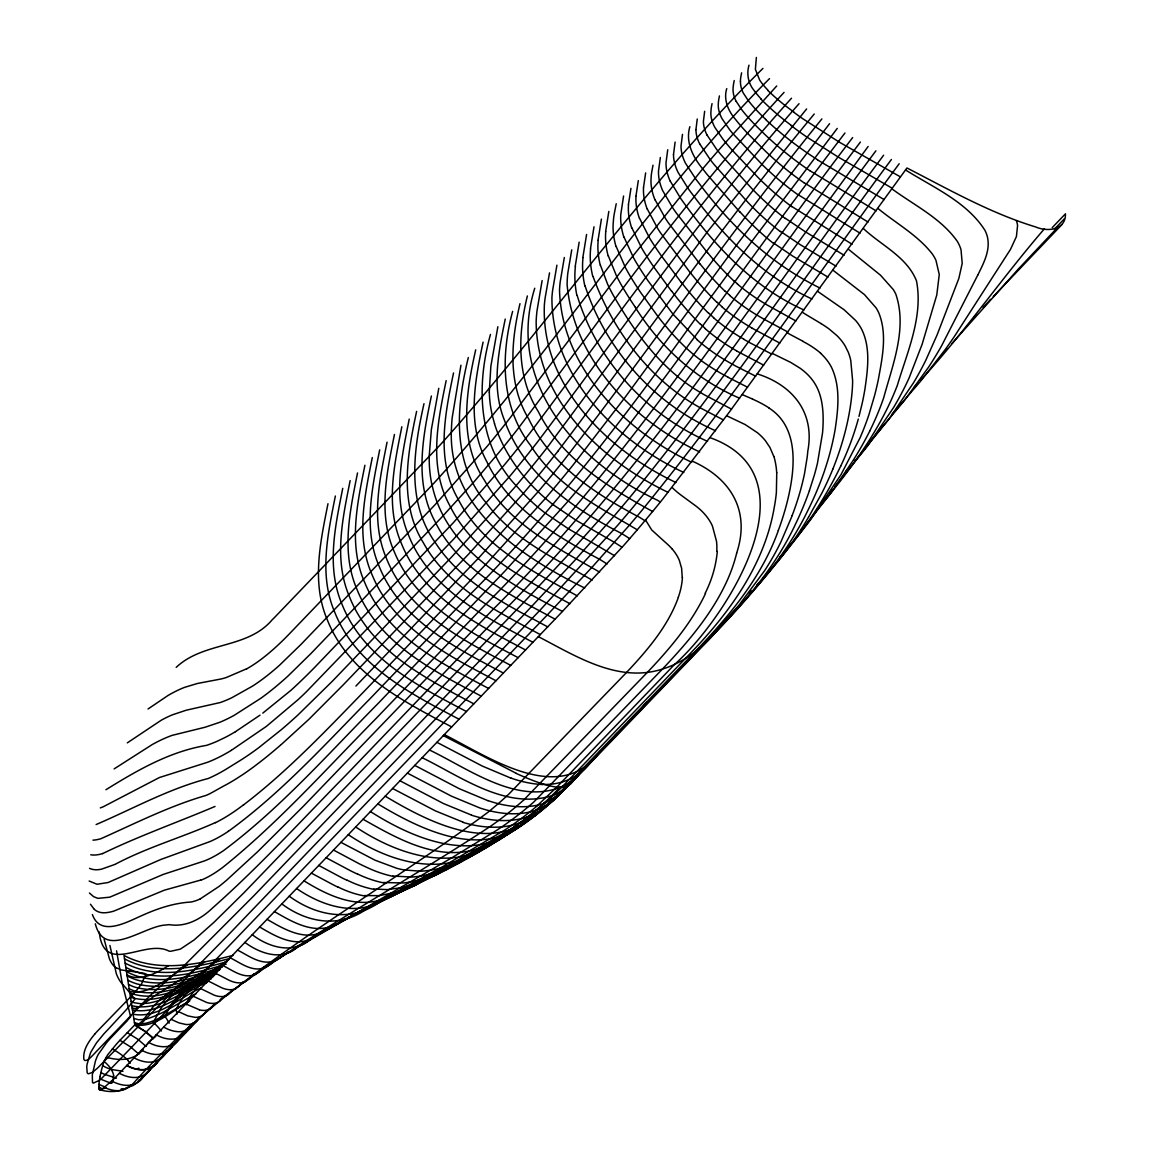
<?xml version="1.0" encoding="UTF-8"?>
<svg xmlns="http://www.w3.org/2000/svg" width="1149" height="1149" viewBox="0 0 1149 1149"><rect width="100%" height="100%" fill="white"/><g stroke="black" fill="none" stroke-linecap="round" stroke-linejoin="round"><path stroke-width="1.5" d="M695.949 129.578L697.256 118.993M429.151 456.67L431.378 429.453L438.774 388.305M673.529 154.296L675.109 142.074M682.247 577.545L681.63 568.353L679.346 560.439A56.172 38.879 11.2 0 0 672.237 549.093M716.832 551.405L716.875 546.723A123.848 85.715 11.2 0 0 716.502 541.222L712.423 526.012A63.425 43.892 11.2 0 0 700.416 509.797A79.353 54.922 11.2 0 0 696.15 506.221L680.653 494.846A86.017 59.533 11.2 0 1 672.366 487.751M643.469 187.775L645.652 172.91M635.943 196.22L638.313 180.623M628.402 204.694L630.959 188.335M605.638 231.552L608.826 211.43M598.054 240.17L601.415 219.114M590.457 248.816L594.004 226.798M575.247 266.166L579.168 242.152M582.859 257.477L586.593 234.468M99.058 1087.83L99.575 1089.927L102.132 1089.18L113.722 1079.112L560.482 613.537L623.706 545.445A713.098 208.515 -61.7 0 0 662.772 499.025L729.112 412.39L906.963 167.984C948.902 189.499 990.395 213.183 1035.694 226.956C1047.486 232.127 1065.956 230.116 1065.468 213.815L1052.225 227.617M100.049 1076.656L100.394 1074.889M549.524 272.873L545.129 297.993A268.55 177.535 43.5 0 0 544.382 304.643C540.748 385.604 607.505 450.135 675.942 482.523M556.92 265.189L552.568 290.697A228.594 151.108 43.5 0 0 551.922 297.433C551.419 376.628 615.965 440.742 683.799 472.483M682.492 134.376L681.012 146.024A39.942 26.398 43.5 0 0 685.407 163.072L695.964 179.287A185.937 122.914 43.5 0 0 699.942 184.472C731.985 227.315 771.625 264.385 819.984 288.04M689.874 126.692C685.106 142.318 693.335 157.858 703.289 169.578A181.183 119.769 43.5 0 0 707.195 174.562L740.057 212.263M704.653 111.295L703.403 121.435A32.373 21.4 43.5 0 0 707.052 135.137M712.05 103.611L711.561 106.125A100.652 66.541 43.5 0 0 711.145 108.681L710.843 113.334A30.851 20.395 43.5 0 0 714.865 127.41L722.735 138.885A136.516 90.24 43.5 0 0 727.906 145.219L728.969 146.469A218.827 144.659 43.5 0 0 732.243 150.217L757.981 177.406A200.012 132.221 43.5 0 0 791.69 206.633M726.743 88.602C723.339 99.661 728.207 111.008 735.461 119.338A102.247 67.59 43.5 0 0 740.89 125.93L741.866 127.051A179.373 118.577 43.5 0 0 748.028 133.787L765.679 151.409A219.287 144.961 43.5 0 0 803.869 182.705M527.377 295.954C517.811 334.46 516.447 376.958 538.407 411.802C561.933 459.04 607.979 487.09 652.618 511.492M534.745 288.255C505.359 382.33 577.028 462.573 657.257 500.117A170.784 112.889 43.5 0 1 660.359 502.041M542.127 280.557L536.971 311.049A237.757 157.169 43.5 0 0 536.152 321.303C536.238 400.24 601.502 460.505 668.129 492.375M564.331 257.505L560.181 281.979A201.994 133.528 43.5 0 0 559.506 290.166C561.746 367.68 624.754 430.904 691.684 462.257M719.432 95.913L718.972 98.326A85.888 56.775 43.5 0 0 718.412 102.046L718.254 105.277A29.357 19.404 43.5 0 0 722.032 118.692L729.5 129.535A112.559 74.412 43.5 0 0 732.473 133.198L762.563 164.968A208.17 137.621 43.5 0 0 797.866 194.698M734.211 80.531L733.68 83.36A63.784 42.168 43.5 0 0 733.048 88.66A27.576 18.226 43.5 0 0 736.164 101.428M327.982 503.722C320.442 541.739 311.336 582.615 327.293 619.785C348.549 673.759 403.356 701.479 451.672 726.915M335.364 496.023C327.824 534.041 318.718 574.917 334.689 612.101C355.931 666.061 410.739 693.795 459.054 719.231M342.747 488.339C335.206 526.343 326.101 567.233 342.072 604.403C363.314 658.363 418.121 686.097 466.451 711.533M350.143 480.641C342.589 518.659 333.497 559.534 349.454 596.704C370.71 650.679 425.518 678.398 473.833 703.834M357.526 472.943C349.985 510.96 340.88 551.836 356.836 589.006C378.093 642.98 432.9 670.714 481.216 696.136M364.908 465.259C357.195 503.837 348.075 545.502 364.951 583.046C386.71 636.043 440.799 663.203 488.598 688.452M372.29 457.561C364.592 496.138 355.458 537.804 372.333 575.347C394.107 628.345 448.182 655.519 495.995 680.754M379.687 449.862C372.132 487.88 363.041 528.755 378.998 565.926C400.254 619.9 455.061 647.619 503.377 673.055M387.069 442.164C379.529 480.181 370.423 521.057 386.38 558.242C407.636 612.202 462.444 639.936 510.759 665.372M394.452 434.48C386.739 473.058 377.619 514.723 394.495 552.267C416.254 605.25 470.358 632.438 518.142 657.673M401.834 426.782C394.294 464.799 385.188 505.675 401.159 542.845C422.401 596.819 477.223 624.539 525.538 649.975M409.231 419.083C401.676 457.101 392.585 497.977 408.541 535.147C429.798 589.121 484.605 616.855 532.921 642.277M416.613 411.385C407.349 454.645 398.703 502.989 423.464 542.96C448.527 588.073 496.813 611.11 540.303 634.593M423.995 403.701C413.611 449.647 406.028 501.984 435.471 542.859C461.668 583.304 506.81 604.618 547.7 626.894M431.378 396.003C422.76 437.123 413.985 482.609 435.011 521.531C458.896 570.091 509.811 594.737 555.082 619.182M446.157 380.621C437.783 421.482 428.39 466.422 449.575 505.201C473.474 554.077 524.49 578.881 569.875 603.685M453.539 372.922C444.907 414.286 435.672 460.131 458.092 499.097C482.408 546.895 532.576 571.168 577.286 595.886M460.936 365.224L452.175 417.791A286.302 189.269 43.5 0 0 451.456 428.405C447.004 508.389 521.632 556.848 584.697 588.029M468.318 357.526C456.412 406.172 451.284 462.487 486.544 503.291C513.086 539.312 554.608 558.184 592.123 580.116M475.7 349.842C465.948 392.786 458.552 441.288 484.49 480.339C509.61 524.834 557.121 547.613 599.577 572.101M483.083 342.143C474.796 381.425 466.537 424.627 486.889 461.797C508.993 508.748 555.498 535.635 599.361 559.204A164.566 108.796 43.5 0 1 602.751 561.243L607.045 563.987M490.479 334.445C475.959 386.409 477.682 446.544 517.668 487.277A122.44 80.933 43.5 0 0 545.531 513.301L568.295 528.727L614.543 555.714M497.862 326.747L490.853 366.215L489.273 392.139M505.244 319.063C498.436 352.255 491.212 387.802 504.54 420.462C523.614 474.264 572.532 508.289 621.207 533.294A145.42 96.128 43.5 0 1 627.541 537.244L629.652 538.637M512.626 311.365C500.533 356.391 501.007 407.105 530.709 445.597C555.527 485.467 598.299 506.637 637.264 529.804M519.994 303.666C510.888 341.827 507.585 383.924 528.741 418.997C551.276 465.173 595.426 494.027 639.418 517.265A139.489 92.207 43.5 0 1 644.919 520.756M571.742 249.821L567.793 273.29A174.634 115.446 43.5 0 0 567.103 284.492C573.681 359.565 633.472 421.223 699.597 451.887M667.727 149.772L666.018 162.612A46.736 30.894 43.5 0 0 670.269 181.327M741.608 72.832L741.076 75.575A62.764 41.493 43.5 0 0 740.401 81.306M748.99 65.148C746.448 73.823 748.2 83.36 754.003 90.383A56.646 37.443 43.5 0 0 759.561 97.248L761.241 99.116M756.372 57.45L755.381 69.328L759.633 80.013A43.475 28.739 43.5 0 0 765.665 87.726L768.035 90.326M660.359 157.485L658.506 170.971A50.743 33.536 43.5 0 0 662.614 190.533L673.242 208.644A180.264 119.166 43.5 0 0 676.172 212.852L707.942 253.297M653.005 165.197L651.655 172.436A105.493 69.73 43.5 0 0 651.196 176.084L650.98 180.364A54.434 35.978 43.5 0 0 654.959 199.782M616.223 203.746L614.126 214.533A158.031 104.473 43.5 0 0 613.623 218.238L613.221 222.963A82.872 54.779 43.5 0 0 616.008 246.475M623.591 196.034L620.79 214.389A76.15 50.341 43.5 0 0 623.85 237.082M736.667 553.042C750.656 510.831 730.807 478.401 692.474 461.223M858.978 416.426L861.951 404.347A591.807 409.618 11.2 0 0 864.895 389.367C867.71 369.691 870.798 348.09 861.764 329.476A63.439 43.906 11.2 0 0 855.703 320.542L844.156 309.799L817.571 291.315M104.458 1060.513L107.633 1054.868L116.365 1044.211A131.977 38.592 -61.7 0 1 119.869 1040.376L134.792 1024.894L123.977 955.422A59.633 41.278 11.2 0 0 140.508 962.043C171.129 970.287 203.028 962.948 232.988 955.408M809.413 490.58L814.268 475.341A553.89 383.378 11.2 0 0 817.499 463.047L822.512 433.087A328.93 227.674 11.2 0 0 823.057 424.871C823.56 409.863 822.224 393.69 813.219 381.109A59.087 40.89 11.2 0 0 800.192 368.283L790.67 362.38L772.243 353.375M678.384 597.322C667.942 626.392 647.289 650.363 626.449 672.567L508.691 794.261A612.431 423.895 11.2 0 1 488.009 812.228C386.682 887.416 274.798 949.031 180.968 1034.129C164.896 1050.43 148.322 1066.243 133.284 1083.478C125.126 1091.478 112.473 1093.044 101.744 1090.257A14.52 10.054 11.2 0 1 99.015 1089.353M180.264 1036.254L179.804 1037.446M571.383 781.851L558.629 795.625M778.361 530.421C761.715 577.559 728.753 616.596 694.614 652.187L559.879 792.393M166.533 1050.933L164.221 1055.155A38.736 25.508 44.1 0 1 156.192 1060.915L155.216 1061.245M792.25 515.499L781.061 541.596A515.255 356.635 11.2 0 1 764.674 570.593L738.951 605.221L702.958 645.264M832.924 468.864C842.892 444.06 849.887 417.906 852.156 391.234A314.453 217.649 11.2 0 0 852.63 380.779L850.763 360.47A92.968 64.344 11.2 0 0 848.264 352.197L845.075 345.82A62.276 43.102 11.2 0 0 837.032 335.709L829.248 329.088A107.877 74.671 11.2 0 0 821.075 323.601M192.888 1023.127L192.544 1023.931M186.397 1030.193C181.269 1042.186 165.47 1040.477 156.221 1034.689M151.567 1066.976L149.571 1070.408A39.109 25.766 44.1 0 1 141.528 1076.225M705.558 593.415C691.454 623.203 669.896 648.668 647.332 672.395L524.159 799.546M840.637 466.235C822.325 504.282 797.636 539.039 769.715 570.608M977.813 275.013C983.429 263.624 990.136 251.214 987.666 238.087A51.705 35.791 11.2 0 0 984.952 230.331C966.697 201.721 933.318 187.474 905.556 169.966M192.357 1024.319C186.885 1035.206 172.12 1032.233 163.618 1027.005M199.15 1017.282L197.815 1019.565A24.689 16.273 44.1 0 1 185.879 1024.491L178.971 1022.883L171 1019.307M977.713 275.2L941.663 345.691A723.281 500.605 11.2 0 1 928.622 367.077L904.507 400.398L870.195 441.417M167.84 1010.718L164.925 1016.477A16.014 10.556 44.1 0 1 167.266 1019.838L169.176 1023.184M153.119 1022.538L160.515 1009.483M158.734 1059.996L157.212 1062.466A38.908 25.68 43.8 0 1 148.135 1068.728L143.783 1069.561A31.124 20.538 43.8 0 1 131.058 1067.392L126.778 1065.367M179.416 1038.251C173.542 1049.382 158.145 1048.218 148.839 1042.387M143.869 1075.651L142.289 1078.193A39.296 25.881 44.1 0 1 134.218 1084.053M158.519 1060.182L156.953 1062.71A39.109 25.766 44.1 0 1 148.91 1068.527M808.537 517.237L821.722 493.395A644.115 445.812 11.2 0 0 832.939 468.878M808.494 517.309C787.252 553.459 759.116 584.884 730.434 615.246M853.635 459.701L831.273 492.504L805.047 525.969M172.206 1046.308L171.689 1047.112A37.084 24.431 44.1 0 1 162.196 1053.676M429.511 750.01C470.946 769.902 524.432 810.763 570.751 781.88M600.051 751.489C560.238 807.187 488.196 756.631 444.29 734.613M569.732 783.403L558.529 795.28L543.764 803.122M563.024 789.765C556.547 799.302 546.881 806.641 535.865 810.117M584.41 768.164L577.516 776.451L570.134 782.57M591.792 760.466C581.279 776.652 561.732 785.255 542.73 784.394M899.179 163.747C813.506 279.997 732.286 399.723 640.869 511.621A758.986 221.944 -61.7 0 1 629.451 525.136L592.597 566.629L546.637 615.634L101.959 1078.064A54.089 15.813 -61.7 0 1 99.144 1080.462L93.399 1083.105A16.388 4.797 -61.7 0 1 92.495 1082.415L92.308 1074.889L95.381 1061.245A20.854 6.104 -61.7 0 1 95.841 1059.881L96.976 1057.037A11.418 3.332 -61.7 0 1 98.426 1054.136L106.44 1042.904A84.681 24.761 -61.7 0 1 111.094 1037.576L126.936 1021.088A7.239 2.111 -61.7 0 1 127.324 1020.571L130.627 1016.678L122.268 983.472L116.566 950.841M891.409 159.496C805.248 275.401 724.861 395.773 632.97 507.312A807.259 236.062 -61.7 0 1 617.645 525.337L540.777 609.401L228.866 934.367L97.737 1067.895L92.538 1072.333L88.545 1073.784A20.108 5.874 -61.7 0 1 87.195 1072.778L86.749 1066.846A40.789 11.921 -61.7 0 1 87.166 1063.931L90.34 1053.374A14.061 4.108 -61.7 0 1 91.13 1051.651L96.473 1042.89L103.726 1034.043A112.358 32.861 -61.7 0 1 107.676 1029.877L126.447 1009.554A122.239 35.748 -61.7 0 0 131.661 1003.192L134.85 999.113L125.772 987.81M883.638 155.201C799.173 268.234 720.911 386.021 631.533 495.32A822.44 240.5 -61.7 0 1 612.704 517.668L574.213 561.014L522.766 615.878L253.986 895.631L186.023 963.724A500.232 146.268 -61.7 0 1 178.957 970.158L155.417 990.625A193.449 56.574 -61.7 0 0 150.246 995.508L96.214 1051.651A110.045 32.186 -61.7 0 1 94.663 1053.36L91.015 1057.094A25.393 7.425 -61.7 0 1 86.62 1060.34L85.888 1060.47A17.709 5.185 -61.7 0 1 83.877 1059.335C82.656 1049.683 89.119 1040.951 94.965 1033.841M875.883 150.864C791.747 263.049 714.147 380.19 625.429 488.899A825.039 241.247 -61.7 0 1 602.895 515.657L565.94 557.222L523.815 602.32L243.818 892.902L213.901 922.374L194.195 939.882L180.35 949.131L170.555 951.315A165.255 48.315 -61.7 0 1 168.903 951.056C144.731 938.546 103.97 976.707 99.231 931.997M526.098 817.93L527.003 816.695M868.127 146.483L742.398 319.207C668.732 423.493 589.925 524.447 499.7 615.031L347.932 773.09C303.279 818.447 260.335 865.757 212.579 907.954C200.874 919.2 185.822 927.372 169.233 924.643A338.883 99.101 -61.7 0 0 166.145 925.002C144.027 925.577 104.703 960.507 95.31 923.796M860.386 142.059C740.76 300.478 633.903 469.941 492.145 610.32L303.494 806.138L258.022 851.352L226.841 880.005A329.188 96.257 -61.7 0 1 219.086 886.41L200.343 898.82M852.659 137.578C732.172 295.092 626.291 465.043 484.72 605.336L375.938 718.642C326.115 769.126 278.618 822.497 223.208 867.035A209.333 61.213 -61.7 0 1 200.544 880.335M844.946 133.04C759.704 243.904 681.242 359.852 594.378 469.467A727.963 212.867 -61.7 0 1 565.883 503.664L504.583 571.441L378.38 703.188C328.269 753.715 280.816 807.862 223.552 850.605A240.888 70.448 -61.7 0 1 203.89 861.104L163.215 874.432L109.758 897.182L97.895 898.36L93.586 896.651L89.435 893.017M837.248 128.415L754.706 237.556L703.619 307.113C632.194 407.723 557.624 506.623 470.358 594.22L370.567 698.161C325.066 744.394 281.132 793.083 228.378 831.316M1044.427 228.78C1001.669 278.273 964.586 332.406 920.263 380.592M829.549 123.719L738.39 242.654L624.927 397.54L573.638 464.311A672.596 196.68 -61.7 0 1 545.287 498.537L486.013 564.202L364.219 691.296C325.713 730.936 287.465 771.338 243.43 804.989M821.88 118.921C731.784 229.872 650.808 347.716 563.527 460.806A642.664 187.919 -61.7 0 1 538.378 491.413L479.392 557.179L355.903 686.068M814.239 114.01C723.999 222.834 643.153 338.869 557.739 451.428M145.837 1046.007L148.135 1043.148M721.831 624.769L710.527 637.91L569.847 784.451L566.198 786.605L559.951 787.28C522.982 827.194 474.278 852.759 426.911 878.066M806.627 108.94L708.258 230.705L547.096 447.65A602.277 176.113 -61.7 0 1 522.206 478.444A650.607 190.246 -61.7 0 1 513.962 488.21L452.088 556.518L332.535 681.041L297.835 715.08A519.147 151.812 -61.7 0 1 281.117 729.845L258.683 747.726A475.686 139.101 -61.7 0 1 238.058 761.801L226.138 769.184A386.394 112.99 -61.7 0 1 208.199 778.505C168.759 788.76 133.227 808.623 96.128 824.551M152.171 1008.276L143.28 1019.953A95.855 63.138 44.1 0 1 142.332 1021.073L138.139 1024.592L134.763 1024.678M829.564 494.616C851.553 467.327 872.45 438.817 887.847 407.22A559.707 387.4 11.2 0 0 897.369 385.274C907.394 351.752 923.379 316.334 916.471 280.816C906.891 256.816 881.398 245.484 863.502 228.637M242.726 981.978L242.396 982.381A67.92 44.739 44.1 0 1 237.398 987.422L236.033 988.183M799.043 103.697C704.754 210.684 623.519 328.025 537.718 441.69A585.645 171.244 -61.7 0 1 509.984 476.002L453.295 539.499L305.907 692.258A524.906 153.492 -61.7 0 1 298.079 699.655L266.353 726.412L231.337 750.34M828.544 495.88L816.422 510.501M546.479 805.061L534.716 815.977L519.362 823.23M553.473 799.388L541.739 810.174L527.736 816.81A119.769 78.893 44.1 0 1 471.535 815.216M791.517 98.211C696.912 202.885 615.864 318.546 531.312 431.22A575.75 168.357 -61.7 0 1 504.397 464.857L452.95 523.14L315.041 666.995A467.341 136.659 -61.7 0 1 290.884 690.362L262.776 713.127M801.097 530.651L803.079 528.31M834.691 486.846L867.466 446.114L893.477 407.68A596.532 412.893 11.2 0 0 908.96 378.294L922.13 344.298L936.78 294.991L939.264 274.554L935.947 260.306A56.631 39.195 11.2 0 0 932.414 254.116C917.821 235.172 896.249 223.538 878.051 208.529M187.962 1028.427L189.714 1026.373M854.597 461.51L889.24 418.696L913.584 382.674A629.077 435.414 11.2 0 0 925.778 360.312L937.053 335.048L958.855 278.403L962.216 263.394L961.024 249.778A57.235 39.612 11.2 0 0 957.304 241.347C940.988 218.181 914.417 205.384 892.069 188.967M143.065 1049.482C136.86 1057.755 125.816 1060.47 115.934 1059.134A40.89 28.294 11.2 0 1 113.234 1058.803L106.369 1057.482M254.13 973.591L253.441 974.381M830.21 492.088L832.451 489.474M187.143 1029.375L185.52 1031.271M184.716 1032.204L140.767 1078.911M783.288 553.344L798.454 535.276A957.749 662.901 11.2 0 0 810.849 519.348L840.982 474.666L860.026 437.855A564.848 390.962 11.2 0 0 868.989 414.459L874.49 395.874A712.797 493.366 11.2 0 0 878.281 379.859C882.202 358.201 887.387 334.675 879.014 313.404A63.482 43.935 11.2 0 0 876.098 307.903L864.45 294.589L833.039 270.259M784.063 92.38C713.084 169.334 648.97 252.162 587.11 336.528L517.208 429.712A558.256 163.244 -61.7 0 1 499.355 452.002L474.192 481.618L441.058 517.955L311.12 653.364L288.054 675.985A362.093 105.88 -61.7 0 1 260.766 698.319L234.281 715.267A417.561 122.11 -61.7 0 1 219.775 722.29L205.211 727.202L172.192 735.346A411.127 120.214 -61.7 0 0 152.156 744.609L114.124 768.896M846.023 471.42L850.317 466.48M779.611 557.567L782.383 554.393M768.681 571.8L763.381 577.76M891.926 414.53L920.292 381.569L944.938 349.942A908.6 628.876 11.2 0 0 955.192 335.264L1010.531 249.319L1016.42 236.55L1017.569 225.491A39.741 27.504 11.2 0 0 1016.319 220.579M149.801 1066.732L148.896 1067.723M253.096 974.769L252.048 975.918A68.265 44.955 44.1 0 1 246.159 981.002L244.68 981.648M918.065 383.048L913.642 387.931M776.71 85.988L720.926 147.575A768.566 224.744 -61.7 0 0 702.614 168.903L628.92 260.967L509.596 418.538A552.267 161.492 -61.7 0 1 486.975 446.573L434.983 504.813L300.981 644.431L279.308 665.443A297.577 87.022 -61.7 0 1 252.421 686.183L231.883 697.702A397.626 116.264 -61.7 0 1 220.148 702.556L186.339 710.183L172.364 714.836A355.256 103.884 -61.7 0 0 161.334 720.164L127.309 742.872M952.061 343.35L1019.005 268.32L1056.635 228.45M756.904 584.942L759.072 582.543M945.455 350.56L946.963 348.923M529.919 817.801C486.429 862.152 421.554 830.31 377.806 803.869M537.344 812.731C493.61 856.019 428.577 822.138 385.202 796.171M749.249 593.257L751.446 590.888M983.084 307.429L987.364 302.876M987.623 302.604L989.691 300.406M989.95 300.119L990.725 299.3M993.296 296.571L1062.049 224.457M769.543 78.606C644.388 203.588 551.161 355.601 431.823 485.452L289.807 633.401A233.965 68.423 -61.7 0 1 246.69 668.847M974.539 316.506L976.679 314.237M264.557 966.855L263.81 967.616M1064.376 218.813L1054.538 229.053M614.959 735.575L617.43 733.005M628.56 721.414L637.221 712.394M643.397 705.96L647.102 702.096M694.082 653.149L699.037 647.993M715.109 631.261L718.814 627.397M571.039 782.699L553.919 799.388L538.91 812.142A409.532 283.458 11.2 0 1 527.118 821.018L496.727 840.924A868.716 601.272 11.2 0 1 473.489 854.612L470.659 856.192M762.95 68.409C644.891 184.802 550.543 321.907 440.168 444.936L275.631 616.338A123 35.964 -61.7 0 1 272.026 619.972C247.15 649.113 203.689 641.401 176.185 667.368M263.437 967.989L262.69 968.736M570.134 784.135L569.172 785.069A108.207 71.267 44.1 0 1 551.477 795.884C504.986 809.571 461.754 777.054 422.128 757.694M203.861 1014.165L202.238 1015.515A21.228 13.975 44.1 0 1 195.086 1017.353L187.761 1015.86L178.382 1011.608M275.214 960.162L272.385 962.69A70.75 46.592 44.1 0 1 263.624 968.277M205.614 1012.097L139.963 1080.548L133.27 1085.446L125.528 1088.232M518.041 826.907C474.451 864.45 413.381 838.971 370.423 811.553M206.605 1011.192L213.757 1004.944M288.069 951.789L285.641 953.885M501.021 837.305C457.589 875.136 398.229 855.301 355.659 826.95M536.727 806.167L556.877 787.065L674.722 664.294C724.502 620.101 818.433 476.778 710.269 437.74M548.13 803.108L551.678 800.006M219.531 1000.98L220.594 999.989A62.089 40.904 44.1 0 0 222.188 998.093L220.163 999.716M281.218 744.581L308.779 719.418L343.379 684.732L468.677 554.048L522.35 494.558A633.616 185.276 -61.7 0 0 557.739 451.456M280.557 745.141L273.649 751.015A538.407 157.442 -61.7 0 1 243.358 774.211L236.694 778.519A405.281 118.505 -61.7 0 1 223.811 785.959L210.482 793.385A369.763 108.121 -61.7 0 1 205.973 795.453C169.406 806.024 135.539 823.273 100.94 838.684A194.727 56.947 -61.7 0 1 92.968 840.149M204.623 961.914L186.928 975.587L155.718 995.106L139.833 1006.61L135.539 1008.563L132.178 1008.09M228.809 993.713L227.631 994.632M220.105 958.611L201.592 972.585L170.095 992.09M490.436 843.998C446.616 879.43 390.861 863.344 348.262 834.648M285.225 954.245L282.597 956.284M299.501 945.067C284.22 962.043 260.608 954.115 244.866 942.367M187.862 964.542C170.77 975.372 151.409 995.393 129.607 991.515M480.742 849.614L468.189 857.901L454.171 863.459M155 1037.059L155.819 1036.427M193.233 987.235L216.271 973.275M470.788 855.186L458.092 863.402L444.017 868.989A187.23 123.331 44.1 0 1 420.922 876.041M224.543 996.284C309.684 933.72 403.198 883.911 491.241 825.786A503.664 348.607 11.2 0 0 524.203 799.56M312.858 937.096C295.738 955.078 269.742 948.241 252.249 934.668M229.139 959.358L214.518 969.383L179.919 989.878M148.034 708.99L168.041 695.475A328.887 96.171 -61.7 0 1 184.63 687.346L197.298 683.511L221.384 678.915A445.352 130.225 -61.7 0 0 226.281 677.522L246.719 668.761M260.047 715.123L235.459 731.683M203.991 982.05L212.565 976.449M148.192 1043.163A44.021 30.463 11.2 0 1 153.277 1038.208L154.181 1037.676M327.063 928.952L325.856 929.8M522.982 822.612L525.61 820.774M458.078 862.569L446.501 869.52L433.748 874.475M187.546 988.126L219.732 969.655M437.18 873.312L438.501 872.407M325.239 930.23L317.684 935.157A157.83 103.956 44.1 0 1 315.013 936.665C296.586 948.916 275.832 936.521 259.631 926.97M447.708 867.969L436.089 874.892L423.363 879.919A214.619 141.37 44.1 0 1 401.805 887.617L387.428 889.613L373.87 889.039M139.991 1079.457L138.368 1080.491M426.494 878.597L414.818 885.462L399.464 892.069A241.175 158.849 44.1 0 1 380.822 901.333C351.695 922.862 316.664 916.184 289.175 896.191M344.097 919.372L345.361 918.554M414.286 884.701L415.636 883.811M435.844 874.217L414.947 885.405L365.138 908.701M516.246 828.989C483.169 850.03 449.144 870.353 412.879 885.319A243.76 160.558 44.1 0 1 394.825 892.543M189.054 1001.497C172.091 1010.33 155.187 1028.369 134.792 1024.894L145.593 1031.572L153.363 1038.251M339.659 922.259L327.939 929.297A153.133 100.853 44.1 0 1 325.081 930.704C305.261 942.008 284.119 929.182 267.013 919.286M513.014 831.215L522.967 824.594A428.663 296.686 11.2 0 0 558.601 795.596M501.984 836.573L504.813 834.749M513.905 829.449L470.501 854.985L416.254 883.538M168.429 965.706L166.361 967.013A218.224 143.74 44.1 0 1 156.321 972.542C147.402 976.722 136.286 980.025 127.022 974.941M511.75 831.89L467.83 857.772M393.547 894.094L383.235 900.184A253.599 167.036 44.1 0 1 369.892 906.532C342.431 928.607 308.478 923.839 281.792 903.89M262.101 968.521L264.988 966.726M412.908 885.577L361.662 910.798M189.8 1000.822L163.201 1016.204A171.775 118.893 11.2 0 1 159.036 1018.258L156.939 1019.235A66.886 46.305 11.2 0 1 146.742 1023.055A32.804 22.707 11.2 0 1 144.875 1023.429L139.345 1023.96L134.462 1022.725M266.439 965.835L281.189 956.815M379.558 900.902L380.965 900.04M355.644 913.699L356.951 912.909M354.998 914.101L338.179 923.423A150.189 98.929 44.1 0 1 335.149 924.73C314.065 935.085 292.349 921.886 274.41 911.588M357.612 912.507L358.919 911.717M282.64 955.939L451.672 857.872L496.469 830.454A461.079 319.135 11.2 0 0 534.012 801.801L662.427 669.091C687.849 642.291 712.495 613.48 727.662 579.455A325.469 225.276 11.2 0 0 736.696 553.042M196.35 993.468L163.503 1012.082A174.849 121.018 11.2 0 1 159.18 1014.165L157.025 1015.141M399.421 892.213L401.891 890.719A345.878 227.818 44.1 0 0 407.364 887.172M378.337 901.635L366.876 907.997A271.164 178.612 44.1 0 1 360.24 911.143M201.405 987.738C179.747 997.26 158.217 1018.948 133.14 1014.222M215.021 806.454C177.664 822.282 139.259 835.869 102.62 853.592M467.097 857.269L470.171 855.545M294.072 947.954L297.045 946.288M304.399 942.194L307.286 940.6M308.722 939.796L443.27 866.346L504.325 830.296A429.597 297.332 11.2 0 0 536.784 806.196M470.358 856.364L464.986 859.337M467.14 858.145L418.681 883.308L362.222 910.238M207.538 982.223C183.596 992.032 159.812 1015.357 132.465 1009.957M463.88 859.926L436.347 874.418M453.956 864.421L460.534 860.86M314.725 935.343L318.761 933.247M426.193 878.411L386.279 898.676M211.488 978.689C186.181 988.039 160.415 1012.413 131.805 1005.705M322.797 931.164L326.833 929.081M332.219 926.295L337.605 923.523M353.102 914.403L354.395 913.742M338.955 922.834L450.58 864.421L513.244 827.625A382.804 264.945 11.2 0 0 544.999 803.395L561.732 787.28L685.278 658.578C726.527 616.826 764.071 566.96 774.196 507.7A362.754 251.085 11.2 0 0 776.379 492.533L776.753 472.612M417.044 883.136L410.94 886.267M436.62 873.441L440.642 871.387M105.938 789.722C137.32 770.29 169.549 751.547 206.518 745.371A473.101 138.34 -61.7 0 0 216.845 741.407L224.773 737.629A436.62 127.668 -61.7 0 0 235.459 731.683M410.236 886.655L357.885 912.205M435.069 875.064L365.353 907.983M429.87 876.831L433.934 874.806M212.953 976.923L179.172 992.779L158.648 1000.65M350.502 915.696L351.795 915.064M423.091 880.206L427.169 878.195M347.285 917.85L349.339 916.845M353.447 914.819L359.608 911.803M385.992 898.834C357.095 917.505 322.524 906.317 296.557 888.507M410.437 886.324L399.507 891.495M138.9 1068.153L136.056 1069.374M215.524 822.526C182.418 837.334 147.302 847.23 115.144 864.321M214.446 975.472C188.063 985.138 159.625 1006.653 130.483 997.188M391.522 895.215L397.927 892.227M386.682 897.441L389.913 895.947M255.006 974.438C243.602 979.321 232.428 970.216 222.705 965.447M216.026 974.165C189.082 983.917 159.18 1003.996 129.823 992.923M114.785 864.479L101.6 869.132A163.417 47.784 -61.7 0 1 89.536 868.328M215.61 973.749C190.145 983.343 163.014 997.648 135.094 991.142A24.919 17.249 11.2 0 1 129.162 988.671M216.816 972.528C190.906 981.978 162.799 994.977 134.821 987.135A30.348 20.998 11.2 0 1 128.501 984.406M483.427 846.626C441.518 864.077 398.832 839.488 363.041 819.251M217.678 971.293C192.027 980.298 164.221 991.214 136.803 983.86A35.964 24.89 11.2 0 1 127.826 980.154M219.947 969.311C193.405 978.287 164.594 988.083 136.616 979.882A41.192 28.51 11.2 0 1 129.492 977.067L127.166 975.889M200.63 880.105L164.364 890.173L113.794 911.114A232.629 68.021 -61.7 0 1 104.889 912.766A154.598 45.213 -61.7 0 1 93.6 908.672M263.509 968.104C251.43 971.824 240.256 962.747 230.087 957.749M222.375 967.07L220.134 967.803A361.59 250.267 11.2 0 1 204.206 972.629C183.136 978.417 160.458 982.697 138.943 976.664A46.161 31.957 11.2 0 1 128.932 972.873L126.505 971.637M394.796 892.486L379.242 895.66L364.42 895.559M271.423 961.814C258.927 963.925 247.997 955.35 237.47 950.051M420.735 876.012L418.739 876.328A135.266 89.091 44.1 0 1 412.074 877.046L392.886 876.069M123.388 1088.634L121.176 1088.907M418.538 871.057L404.29 869.951A86.706 57.105 44.1 0 1 396.979 868.371L375.048 860.199L340.88 842.332M122.957 1071.313L111.755 1069.518A31.095 21.515 11.2 0 1 105.277 1067.105L102.721 1065.683M129.392 971.077L143.582 973.16A221.743 64.847 -61.7 0 1 145.88 974.079L145.765 974.366A41.91 12.251 -61.7 0 0 145.42 975.257L141.485 983.961L135.668 991.573A76.279 22.305 -61.7 0 1 133.37 994.057L98.096 1030.423A58.01 16.962 -61.7 0 0 94.979 1033.827M129.277 971.077L121.421 969.971L116.494 967.932M383.364 882.533L403.802 882.949A138.885 91.475 44.1 0 0 408.541 882.288M116.466 1078.164L104.559 1074.358A44.179 30.578 11.2 0 1 100.911 1072.534M199.366 1009.756L185.765 1003.924M110.792 1083.191L99.661 1078.767M105.909 1087.414L99.001 1084.412M462.99 822.124L435.227 810.806L392.585 788.473M471.535 815.101L443.413 803.524L399.967 780.774M487.98 800.709L459.356 788.745L414.746 765.392M511.219 778.261L482.293 766.067L436.893 742.311M742.182 394.581L752.538 399.048M757.306 373.899C792.307 385.016 815.172 412.146 807.79 451.169A358.316 247.997 11.2 0 1 807.173 457.288L804.472 473.919A566.285 391.953 11.2 0 1 792.164 515.484M726.642 415.737L745.198 424.584L757.421 432.713A58.47 40.474 11.2 0 1 765.363 440.656L769.945 447.478L773.837 456.526M357.554 874.13L354.984 872.938A180.853 119.123 44.1 0 1 350.646 870.827L326.101 857.729M516.231 773.306L443.327 735.619M347.228 880.393L346.395 880.005A165.873 109.256 44.1 0 1 342.215 877.98L318.718 865.412M133.801 1018.474L138.799 1019.766L144.501 1019.307A33.005 22.851 11.2 0 0 146.397 1018.89M747.582 387.227L728.179 377.375M739.539 398.2C695.992 379.443 659.756 346.783 634.808 306.553M755.625 376.197L736.365 366.416A199.466 131.862 43.5 0 1 727.504 361.461A130.799 86.462 43.5 0 1 697.012 339.687M731.511 409.13L703.892 394.567A183.423 121.248 43.5 0 1 699.167 391.752C661.221 369.174 634.578 332.32 612.934 294.69A158.217 104.588 43.5 0 1 607.606 284.191L600.467 265.318M723.497 419.974L702.197 408.886A222.145 146.842 43.5 0 1 692.617 403.385C645.939 374.818 611.57 327.436 593.028 276.478M763.668 365.152L736.538 350.919M125.844 967.372L128.372 968.664A50.355 34.843 11.2 0 0 138.785 972.686C161.277 979.235 185.104 975.214 207.308 969.497A372.046 257.505 11.2 0 0 226.267 964.054M124.523 958.855L127.209 960.234A57.12 39.54 11.2 0 0 138.311 964.614C162.411 971.968 188.106 968.32 212.206 962.848A402.911 278.877 11.2 0 0 230.217 958.323M125.184 963.121L127.798 964.456A53.96 37.343 11.2 0 0 138.569 968.664C161.923 975.645 186.756 971.824 209.965 966.237A386.222 267.329 11.2 0 0 227.287 961.612M715.511 430.731C653.996 403.816 605.882 349.569 585.1 285.943M771.726 354.093L750.369 343.005A193.535 127.941 43.5 0 1 743.762 339.271M779.769 343.048L751.791 328.025M707.54 441.374C645.939 414.028 596.59 360.14 577.157 295.408M538.35 636.632C575.505 655.935 616.927 682.549 660.574 669.652C678.298 664.524 694.14 654.111 707.224 641.257C741.033 606.241 774.268 569.286 795.18 524.82A664.768 460.117 11.2 0 0 809.442 490.594M787.826 332.004L765.133 319.824A220.019 145.449 43.5 0 1 759.733 316.722A137.851 91.13 43.5 0 1 729.629 295.451M193.161 996.226L206.605 1002.431A21.113 13.903 44.1 0 0 219.689 1001.152M407.349 773.09L451.456 796.171L479.865 807.962A117.241 77.227 44.1 0 0 535.98 810.289M333.497 850.03L359.106 863.703A196.967 129.736 44.1 0 0 363.615 865.901L367.163 867.552A105.536 69.514 44.1 0 0 392.944 876.328M200.544 988.528L214.087 995.12A21.759 14.334 44.1 0 0 227.832 994.876M311.336 873.111L333.856 885.147A151.941 100.078 44.1 0 0 337.863 887.085M303.954 880.809C328.93 896.321 360.025 910.827 389.152 896.579A279.394 184.027 44.1 0 0 399.464 892.055M215.323 973.146L229.556 980.485A25.12 16.546 44.1 0 0 244.924 982.022M207.926 980.829L221.757 987.81A23.124 15.224 44.1 0 0 236.263 988.485M803.05 341.31L789.765 334.258A133.801 92.609 11.2 0 1 787.209 332.837M134.692 1025.009L145.09 1031.443L153.449 1038.696M127.309 1032.721L137.708 1039.141L146.067 1046.409M119.941 1040.305L130.383 1046.768L138.77 1054.064M900.256 176.788L839.589 142.318L802.505 118.548A280.255 185.262 43.5 0 1 797.521 115.001L793.715 112.214M795.869 320.973L765.866 304.298M562.479 611.455C508.49 583.491 445.611 549.366 431.938 484.447M803.912 309.957C753.687 287.394 715.54 246.82 683.842 202.87A181.212 119.783 43.5 0 1 680.926 198.82L670.37 181.327M892.184 188.235L837.908 156.882L807.273 137.349A269.871 178.397 43.5 0 1 791.072 125.557M811.955 298.984C762.821 276.205 724.358 237.398 692.531 194.425A188.048 124.307 43.5 0 1 688.51 189.025L677.953 172.163A43.145 28.524 43.5 0 1 673.501 154.296M884.127 199.596L817.485 159.883M876.084 210.87L809.758 170.612M827.998 277.11L792.681 256.069L773.65 243.128M868.055 222.059L803.912 182.605M836.027 266.18L799.891 244.45L780.53 231.394M860.041 233.175L797.937 194.554M844.055 255.236L805.119 231.638L785.413 218.324M852.041 244.234L791.776 206.475M821.09 323.587L806.483 314.855A129.306 89.493 11.2 0 1 802.275 312.198M622.083 547.269L616.424 543.635A180.479 119.309 43.5 0 0 611.728 540.806L576.568 520.598L553.976 505.287M768.71 407.852C799.503 427.241 795.108 468.849 787.769 499.628A565.638 391.507 11.2 0 1 778.318 530.407M701.378 360.642L696.955 357.267A112.401 74.312 43.5 0 1 692.014 353.217L687.088 348.851A155.632 102.879 43.5 0 1 667.468 328.183L662.298 322.007A242.295 160.171 43.5 0 1 657.975 316.535L640.826 292.736A254.719 168.386 43.5 0 1 630.442 276.521L628.345 272.902A166.074 109.787 43.5 0 1 625.559 267.889L616.18 246.489M89.148 881.024L97.019 884.256L108.02 882.547L160.946 859.423L209.807 841.643A278.632 81.478 -61.7 0 0 228.364 831.33M848.436 249.261L880.436 275.142L893.233 289.476A60.322 41.752 11.2 0 1 895.818 294.158C907.48 328.327 892.644 364.736 883.653 397.913A564.446 390.674 11.2 0 1 869.678 431.134M737.557 284.004L734.383 281.175M729.73 295.307L724.976 290.999M721.759 306.524L716.99 302.173M713.658 317.641L708.876 313.246M705.429 328.657L700.631 324.219M697.113 339.558L672.998 314.151L647.95 280.686A269.01 177.836 43.5 0 1 639.734 268.248L636.474 262.906A168.558 111.424 43.5 0 1 633.645 258.008L624.008 237.096M125.413 987.451L121.234 982.768A250.094 73.134 -61.7 0 1 116.351 973.763L109.916 945.469M127.611 1060.182L130.254 1063.213M93.672 908.529L90.455 904.249M700.1 264.198L668.388 222.849A178.483 117.988 43.5 0 1 665.472 218.497L655.059 199.782M690.721 273.347L660.531 232.859A176.228 116.494 43.5 0 1 657.616 228.364L647.332 209.061M161.42 1030.969L157.399 1026.359A21.558 14.205 44.1 0 0 153.133 1022.495M681.213 282.381L660.704 254.92A280.974 185.736 43.5 0 1 657.113 249.75L652.575 242.87A173.729 114.843 43.5 0 1 649.688 238.245L639.591 218.382M671.605 291.286L654.973 268.651A284.492 188.063 43.5 0 1 649.027 259.904L644.56 252.895A171.129 113.133 43.5 0 1 641.702 248.127L631.806 227.732M736.279 101.414L741.421 109.299A84.552 55.899 43.5 0 0 747.209 116.336L748.128 117.399A163.287 107.934 43.5 0 0 757.047 126.821L764.846 134.462A232.084 153.42 43.5 0 0 809.743 170.655M707.095 135.122L716.631 149.341A155.517 102.807 43.5 0 0 721.184 154.943L751.819 188.551A196.493 129.894 43.5 0 0 785.284 218.54M699.755 143.955L710.455 159.941A173.154 114.469 43.5 0 0 714.276 164.724L746.764 201.104A187.33 123.833 43.5 0 0 780.372 231.653M92.38 914.547C100.552 937.67 127.884 921.512 142.533 915.279C157.786 908.428 173.901 903.071 190.677 902.051A165.528 48.402 -61.7 0 0 200.314 898.877M645.566 519.994L651.698 529.948L665.027 542.055A81.033 56.086 11.2 0 1 672.28 549.078M494.573 423.823L492.275 415.378A141.241 93.371 43.5 0 1 489.316 392.154M608.338 255.897L616.568 276.09A163.862 108.322 43.5 0 0 621.192 284.708A247.581 163.675 43.5 0 0 634.851 306.539M177.161 1014.021L176.788 1012.671A18.283 12.036 44.1 0 0 175.84 1009.942L178.21 1005.303A135.941 89.536 44.1 0 1 193.061 987.048M99.001 1086.968L101.758 1088.634A17.695 11.648 44.1 0 0 105.004 1088.261M104.128 939.207L109.313 958.51A176.271 51.547 -61.7 0 0 116.394 968.119M113.464 1075.622L113.105 1080.275A25.335 16.689 44.1 0 1 111.798 1083.191M100.293 807.905A261.843 76.566 -61.7 0 0 103.467 806.655L159.338 777.557L207.596 762.261A424.01 123.991 -61.7 0 0 231.322 750.369M102.649 853.549A178.741 52.265 -61.7 0 1 90.757 854.784M243.459 804.875A341.827 99.949 -61.7 0 1 215.438 822.713M98.915 1088.017A56.488 16.517 -61.7 0 1 100.121 1076.584M100.466 1074.818A56.488 16.517 -61.7 0 1 104.344 1060.584M793.815 111.97A145.205 95.985 43.5 0 1 767.862 90.498M791.201 125.298A166.993 110.39 43.5 0 1 761.083 99.259M740.473 81.335A26.887 17.781 43.5 0 0 743.173 92.868L748.013 100.193A70.85 46.836 43.5 0 0 753.414 106.785L754.29 107.791A144.458 95.496 43.5 0 0 765.694 119.352M817.542 159.711A239.193 158.117 43.5 0 1 765.564 119.496M431.823 484.433A163.101 107.819 43.5 0 1 429.252 456.713M553.962 505.316A123.115 81.392 43.5 0 1 494.515 423.823M576.855 295.35A124.509 82.311 43.5 0 1 575.434 266.266M584.827 285.886A114.799 75.891 43.5 0 1 583.031 257.563M592.769 276.435A105.751 69.917 43.5 0 1 590.615 248.888M600.266 265.29A98.168 64.89 43.5 0 1 598.184 240.227M608.137 255.868A90.197 59.633 43.5 0 1 605.753 231.61M728.193 377.245A157.528 104.142 43.5 0 1 701.335 360.729M631.62 227.717A71.123 47.023 43.5 0 1 628.503 204.737M700.445 324.391A208.931 138.11 43.5 0 1 671.777 291.214M736.566 350.804A133.14 88.013 43.5 0 1 705.314 328.815M639.418 218.367A65.321 43.174 43.5 0 1 636.015 196.264M708.703 313.404A209.75 138.656 43.5 0 1 681.357 282.295M743.791 339.156A131.819 87.137 43.5 0 1 713.558 317.77M647.189 209.061A60.007 39.669 43.5 0 1 643.526 187.804M716.847 302.302A209.463 138.469 43.5 0 1 690.851 273.275M751.805 327.925A134.045 88.617 43.5 0 1 721.658 306.668M724.861 291.114A208.084 137.55 43.5 0 1 700.215 264.141M734.24 281.318A207.868 137.42 43.5 0 1 708.071 253.225M765.88 304.198A140.393 92.81 43.5 0 1 737.471 284.119M773.478 243.401A184.759 122.139 43.5 0 1 740.229 212.134M699.698 143.955A34.456 22.779 43.5 0 1 695.921 129.578M542.773 784.523A115.834 76.294 44.1 0 1 511.219 778.16M577.904 774.57A158.72 104.545 44.1 0 1 570.277 784.293M543.965 803.438A114.828 75.633 44.1 0 1 487.98 800.594M519.262 823.072A122.412 80.631 44.1 0 1 463.018 822.382M510.673 831.014A144.013 94.864 44.1 0 1 483.628 846.942M453.97 863.186A162.914 107.302 44.1 0 1 418.653 871.33M433.661 874.375A194.353 128.013 44.1 0 1 408.599 882.403M383.421 882.82A99.503 65.55 44.1 0 1 357.569 874.001M373.942 889.369A95.08 62.62 44.1 0 1 347.257 880.235M364.506 895.933A89.119 58.7 44.1 0 1 337.892 886.927M282.453 956.126A68.897 45.386 44.1 0 1 271.595 962.072M262.231 969.038A71.755 47.267 44.1 0 1 255.107 974.553M232.184 989.978A63.971 42.14 44.1 0 1 228.852 993.77M213.613 1004.987A59.446 39.152 44.1 0 1 212.508 1006.567M211.919 1007.314A21.3 14.032 44.1 0 1 199.38 1009.885M206.375 1010.56A51.26 33.766 44.1 0 1 204.019 1014.308M186.454 1004.757A27.677 18.226 44.1 0 0 186.353 1003.264L187.129 1001.77A134.232 88.416 44.1 0 1 203.833 981.864M173.327 1043.723A26.068 17.163 44.1 0 1 171.977 1046.093M162.268 1053.777A32.115 21.156 44.1 0 1 141.442 1050.143M167.754 1010.646A146.813 96.703 44.1 0 1 187.287 987.838M155.259 1061.317A32.172 21.185 44.1 0 1 134.06 1057.856M160.329 1009.325A155.23 102.247 44.1 0 1 179.876 989.835M148.939 1068.584A32.33 21.285 44.1 0 1 126.663 1065.568M152.027 1008.161A183.38 120.789 44.1 0 1 170.109 992.104M141.571 1076.283A32.316 21.285 44.1 0 1 119.281 1073.252M134.275 1084.125A32.632 21.501 44.1 0 1 111.87 1081.094M104.746 1087.514A30.52 20.108 44.1 0 0 124.422 1089.41A36.94 24.33 44.1 0 0 130.756 1085.36M112.358 1049.008A52.955 34.872 44.1 0 1 127.769 1059.996M113.765 1075.679A17.465 11.504 44.1 0 0 107.13 1064.261L106.34 1063.414A7.066 4.653 44.1 0 0 104.818 1062.164M682.42 577.574A149.37 103.381 11.2 0 1 678.283 597.293M717.306 551.463A239.983 166.102 11.2 0 1 705.141 593.272M773.952 456.526A136.142 94.232 11.2 0 1 776.667 472.598M559.822 792.365A414.89 287.164 11.2 0 1 514.034 829.564M752.494 399.105A90.182 62.419 11.2 0 1 768.81 407.766M516.318 829.047A419.773 290.539 11.2 0 0 557.222 796.573L717.407 630.226C752.494 593.746 786.663 555.053 808.594 508.95A643.655 445.496 11.2 0 0 824.422 471.076L825.686 467.169A559.032 386.926 11.2 0 0 835.079 429.841C838.138 409.504 840.623 387.601 831.962 368.283A62.161 43.016 11.2 0 0 820.501 353.203M156.939 1015.055A67.403 46.649 11.2 0 1 146.44 1018.962M802.936 341.44A79.683 55.152 11.2 0 1 820.63 353.131M533.222 815.172A421.41 291.674 11.2 0 1 529.445 818.002M858.303 419.012A591.261 409.245 11.2 0 1 840.666 466.25M131.144 1001.44A13.027 9.02 11.2 0 0 134.404 1002.775L140.437 1003.723L147.962 1003.206A70.175 48.574 11.2 0 0 158.619 1000.607M869.707 431.148A670.614 464.167 11.2 0 1 853.606 459.686M111.065 1082.875A3.059 2.111 11.2 0 1 110.232 1082.617M560.066 787.367A107.977 20.984 31.7 0 1 516.389 773.492"/></g></svg>
